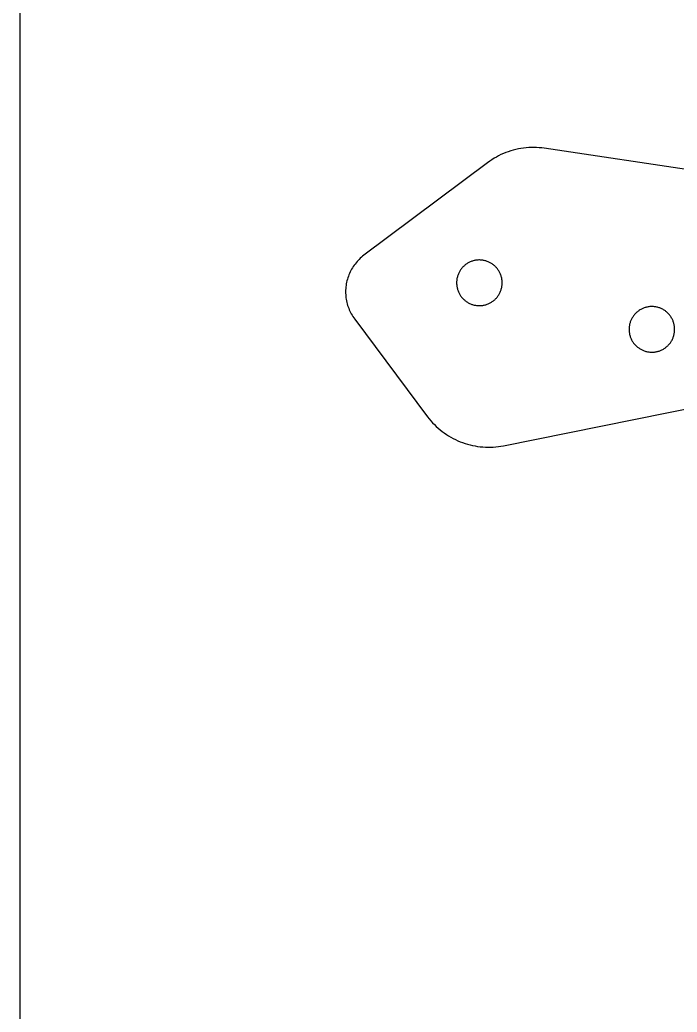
# Model space of a CAD drawing. Header units: millimetres. Extents: x 1015 to 1415, y -25 to 475.
# Drawn here: x 1015.4 to 1058.7, y 47.3 to 112.5 of the extents above; entities that cross this region are included whole.
import ezdxf

# ---------------------------------------------------------------- set-up
doc = ezdxf.new("R2010")
doc.units = ezdxf.units.MM
doc.header["$MEASUREMENT"] = 0
doc.layers.add('corte', color=1, linetype='Continuous', true_color=0xff0000)
doc.layers.add('Default', color=18, linetype='Continuous', true_color=0x000000)

msp = doc.modelspace()

# ---------------------------------------------------------------- linework, layer by layer
at = {"layer": 'corte', "linetype": 'Continuous', "lineweight": 25}
for p, q in [((1047.234, 103.728), (1047.077, 103.658)), ((1047.394, 103.792), (1047.234, 103.728)), ((1047.555, 103.851), (1047.394, 103.792)), ((1047.718, 103.905), (1047.555, 103.851)), ((1047.883, 103.952), (1047.718, 103.905)), ((1048.05, 103.995), (1047.883, 103.952)), ((1048.218, 104.031), (1048.05, 103.995)), ((1048.387, 104.061), (1048.218, 104.031)), ((1048.557, 104.086), (1048.387, 104.061)), ((1048.728, 104.105), (1048.557, 104.086)), ((1048.899, 104.118), (1048.728, 104.105)), ((1049.071, 104.125), (1048.899, 104.118)), ((1049.242, 104.126), (1049.071, 104.125)), ((1049.414, 104.121), (1049.242, 104.126)), ((1049.586, 104.111), (1049.414, 104.121)), ((1049.757, 104.094), (1049.586, 104.111)), ((1049.927, 104.072), (1049.757, 104.094)), ((1074.923, 100.35), (1049.927, 104.072)), ((1046.194, 103.129), (1038.057, 97.039)), ((1046.334, 103.23), (1046.194, 103.129)), ((1046.476, 103.326), (1046.334, 103.23)), ((1046.622, 103.416), (1046.476, 103.326)), ((1046.771, 103.502), (1046.622, 103.416)), ((1046.923, 103.583), (1046.771, 103.502)), ((1047.077, 103.658), (1046.923, 103.583)), ((1037.606, 96.623), (1037.54, 96.545)), ((1037.675, 96.698), (1037.606, 96.623)), ((1037.747, 96.771), (1037.675, 96.698)), ((1037.821, 96.842), (1037.747, 96.771)), ((1037.897, 96.91), (1037.821, 96.842)), ((1037.976, 96.976), (1037.897, 96.91)), ((1038.057, 97.039), (1037.976, 96.976)), ((1044.966, 96.563), (1044.92, 96.539)), ((1045.012, 96.586), (1044.966, 96.563)), ((1045.06, 96.608), (1045.012, 96.586)), ((1045.108, 96.628), (1045.06, 96.608)), ((1045.157, 96.646), (1045.108, 96.628)), ((1045.206, 96.662), (1045.157, 96.646)), ((1045.256, 96.677), (1045.206, 96.662)), ((1045.307, 96.69), (1045.256, 96.677)), ((1045.357, 96.701), (1045.307, 96.69)), ((1045.409, 96.711), (1045.357, 96.701)), ((1045.46, 96.718), (1045.409, 96.711)), ((1045.512, 96.724), (1045.46, 96.718)), ((1045.564, 96.728), (1045.512, 96.724)), ((1045.616, 96.731), (1045.564, 96.728)), ((1045.668, 96.731), (1045.616, 96.731)), ((1045.72, 96.73), (1045.668, 96.731)), ((1045.772, 96.727), (1045.72, 96.73)), ((1045.824, 96.722), (1045.772, 96.727)), ((1045.875, 96.715), (1045.824, 96.722)), ((1045.927, 96.706), (1045.875, 96.715)), ((1045.978, 96.696), (1045.927, 96.706)), ((1046.028, 96.684), (1045.978, 96.696)), ((1046.079, 96.67), (1046.028, 96.684)), ((1046.128, 96.655), (1046.079, 96.67)), ((1046.177, 96.637), (1046.128, 96.655)), ((1046.226, 96.618), (1046.177, 96.637)), ((1046.274, 96.598), (1046.226, 96.618)), ((1046.321, 96.576), (1046.274, 96.598)), ((1046.367, 96.552), (1046.321, 96.576)), ((1046.412, 96.526), (1046.367, 96.552)), ((1037.154, 95.942), (1037.111, 95.849)), ((1037.2, 96.034), (1037.154, 95.942)), ((1037.249, 96.123), (1037.2, 96.034)), ((1037.301, 96.212), (1037.249, 96.123)), ((1037.357, 96.298), (1037.301, 96.212)), ((1037.415, 96.382), (1037.357, 96.298)), ((1037.476, 96.464), (1037.415, 96.382)), ((1037.54, 96.545), (1037.476, 96.464)), ((1044.317, 95.908), (1044.294, 95.861)), ((1044.341, 95.954), (1044.317, 95.908)), ((1044.367, 95.999), (1044.341, 95.954)), ((1044.394, 96.044), (1044.367, 95.999)), ((1044.423, 96.087), (1044.394, 96.044)), ((1044.454, 96.129), (1044.423, 96.087)), ((1044.486, 96.17), (1044.454, 96.129)), ((1044.519, 96.21), (1044.486, 96.17)), ((1044.554, 96.249), (1044.519, 96.21)), ((1044.59, 96.287), (1044.554, 96.249)), ((1044.627, 96.323), (1044.59, 96.287)), ((1044.666, 96.358), (1044.627, 96.323)), ((1044.705, 96.392), (1044.666, 96.358)), ((1044.746, 96.424), (1044.705, 96.392)), ((1044.788, 96.455), (1044.746, 96.424)), ((1044.831, 96.484), (1044.788, 96.455)), ((1044.875, 96.512), (1044.831, 96.484)), ((1044.92, 96.539), (1044.875, 96.512)), ((1046.457, 96.499), (1046.412, 96.526)), ((1046.5, 96.47), (1046.457, 96.499)), ((1046.543, 96.44), (1046.5, 96.47)), ((1046.584, 96.409), (1046.543, 96.44)), ((1046.625, 96.376), (1046.584, 96.409)), ((1046.664, 96.342), (1046.625, 96.376)), ((1046.702, 96.306), (1046.664, 96.342)), ((1046.738, 96.269), (1046.702, 96.306)), ((1046.774, 96.231), (1046.738, 96.269)), ((1046.808, 96.191), (1046.774, 96.231)), ((1046.84, 96.151), (1046.808, 96.191)), ((1046.872, 96.109), (1046.84, 96.151)), ((1046.901, 96.066), (1046.872, 96.109)), ((1046.93, 96.023), (1046.901, 96.066)), ((1046.956, 95.978), (1046.93, 96.023)), ((1046.981, 95.932), (1046.956, 95.978)), ((1047.005, 95.886), (1046.981, 95.932)), ((1036.921, 95.266), (1036.902, 95.165)), ((1036.945, 95.365), (1036.921, 95.266)), ((1036.971, 95.464), (1036.945, 95.365)), ((1037.001, 95.562), (1036.971, 95.464)), ((1037.034, 95.659), (1037.001, 95.562)), ((1037.071, 95.755), (1037.034, 95.659)), ((1037.111, 95.849), (1037.071, 95.755)), ((1044.157, 95.309), (1044.156, 95.257)), ((1044.156, 95.257), (1044.156, 95.205)), ((1044.161, 95.361), (1044.157, 95.309)), ((1044.166, 95.412), (1044.161, 95.361)), ((1044.173, 95.464), (1044.166, 95.412)), ((1044.182, 95.515), (1044.173, 95.464)), ((1044.193, 95.566), (1044.182, 95.515)), ((1044.206, 95.617), (1044.193, 95.566)), ((1044.22, 95.667), (1044.206, 95.617)), ((1044.236, 95.716), (1044.22, 95.667)), ((1044.254, 95.765), (1044.236, 95.716)), ((1044.273, 95.814), (1044.254, 95.765)), ((1044.294, 95.861), (1044.273, 95.814)), ((1047.027, 95.839), (1047.005, 95.886)), ((1047.047, 95.791), (1047.027, 95.839)), ((1047.066, 95.742), (1047.047, 95.791)), ((1047.083, 95.693), (1047.066, 95.742)), ((1047.098, 95.643), (1047.083, 95.693)), ((1047.111, 95.593), (1047.098, 95.643)), ((1047.123, 95.542), (1047.111, 95.593)), ((1047.133, 95.491), (1047.123, 95.542)), ((1047.141, 95.439), (1047.133, 95.491)), ((1047.147, 95.388), (1047.141, 95.439)), ((1047.152, 95.336), (1047.147, 95.388)), ((1047.154, 95.284), (1047.152, 95.336)), ((1047.155, 95.232), (1047.154, 95.284)), ((1036.857, 94.758), (1036.855, 94.656)), ((1036.855, 94.656), (1036.856, 94.553)), ((1036.863, 94.86), (1036.857, 94.758)), ((1036.872, 94.962), (1036.863, 94.86)), ((1036.885, 95.064), (1036.872, 94.962)), ((1036.902, 95.165), (1036.885, 95.064)), ((1044.156, 95.205), (1044.157, 95.153)), ((1044.157, 95.153), (1044.161, 95.101)), ((1044.161, 95.101), (1044.166, 95.049)), ((1044.166, 95.049), (1044.174, 94.997)), ((1044.174, 94.997), (1044.183, 94.946)), ((1044.183, 94.946), (1044.193, 94.895)), ((1044.193, 94.895), (1044.206, 94.845)), ((1044.206, 94.845), (1044.22, 94.795)), ((1044.22, 94.795), (1044.236, 94.745)), ((1044.236, 94.745), (1044.254, 94.696)), ((1044.254, 94.696), (1044.273, 94.648)), ((1044.273, 94.648), (1044.295, 94.6)), ((1044.295, 94.6), (1044.317, 94.553)), ((1047.005, 94.577), (1047.027, 94.625)), ((1047.027, 94.625), (1047.047, 94.673)), ((1047.047, 94.673), (1047.066, 94.721)), ((1047.066, 94.721), (1047.083, 94.771)), ((1047.083, 94.771), (1047.098, 94.82)), ((1047.098, 94.82), (1047.111, 94.871)), ((1047.111, 94.871), (1047.123, 94.922)), ((1047.123, 94.922), (1047.133, 94.973)), ((1047.133, 94.973), (1047.141, 95.024)), ((1047.141, 95.024), (1047.147, 95.076)), ((1047.147, 95.076), (1047.152, 95.128)), ((1047.152, 95.128), (1047.154, 95.18)), ((1047.154, 95.18), (1047.155, 95.232)), ((1036.856, 94.553), (1036.86, 94.451)), ((1036.86, 94.451), (1036.869, 94.349)), ((1036.869, 94.349), (1036.88, 94.247)), ((1036.88, 94.247), (1036.895, 94.146)), ((1036.895, 94.146), (1036.914, 94.045)), ((1036.914, 94.045), (1036.936, 93.945)), ((1036.936, 93.945), (1036.961, 93.846)), ((1044.317, 94.553), (1044.342, 94.507)), ((1044.342, 94.507), (1044.368, 94.462)), ((1044.368, 94.462), (1044.395, 94.418)), ((1044.395, 94.418), (1044.424, 94.375)), ((1044.424, 94.375), (1044.454, 94.332)), ((1044.454, 94.332), (1044.486, 94.291)), ((1044.486, 94.291), (1044.52, 94.251)), ((1044.52, 94.251), (1044.554, 94.212)), ((1044.554, 94.212), (1044.59, 94.175)), ((1044.59, 94.175), (1044.628, 94.138)), ((1044.628, 94.138), (1044.666, 94.103)), ((1044.666, 94.103), (1044.706, 94.07)), ((1044.706, 94.07), (1044.747, 94.038)), ((1044.747, 94.038), (1044.789, 94.007)), ((1044.789, 94.007), (1044.832, 93.977)), ((1044.832, 93.977), (1044.876, 93.95)), ((1044.876, 93.95), (1044.921, 93.923)), ((1046.413, 93.937), (1046.458, 93.964)), ((1046.458, 93.964), (1046.501, 93.992)), ((1046.501, 93.992), (1046.544, 94.023)), ((1046.544, 94.023), (1046.585, 94.054)), ((1046.585, 94.054), (1046.625, 94.087)), ((1046.625, 94.087), (1046.665, 94.121)), ((1046.665, 94.121), (1046.702, 94.157)), ((1046.702, 94.157), (1046.739, 94.194)), ((1046.739, 94.194), (1046.774, 94.232)), ((1046.774, 94.232), (1046.808, 94.272)), ((1046.808, 94.272), (1046.841, 94.312)), ((1046.841, 94.312), (1046.872, 94.354)), ((1046.872, 94.354), (1046.902, 94.397)), ((1046.902, 94.397), (1046.93, 94.441)), ((1046.93, 94.441), (1046.957, 94.485)), ((1046.957, 94.485), (1046.982, 94.531)), ((1046.982, 94.531), (1047.005, 94.577)), ((1036.961, 93.846), (1036.99, 93.747)), ((1036.99, 93.747), (1037.022, 93.65)), ((1037.022, 93.65), (1037.057, 93.554)), ((1037.057, 93.554), (1037.096, 93.459)), ((1037.096, 93.459), (1037.137, 93.365)), ((1037.137, 93.365), (1037.182, 93.273)), ((1044.921, 93.923), (1044.967, 93.899)), ((1044.967, 93.899), (1045.013, 93.876)), ((1045.013, 93.876), (1045.061, 93.854)), ((1045.061, 93.854), (1045.109, 93.834)), ((1045.109, 93.834), (1045.158, 93.816)), ((1045.158, 93.816), (1045.207, 93.8)), ((1045.207, 93.8), (1045.257, 93.785)), ((1045.257, 93.785), (1045.308, 93.772)), ((1045.308, 93.772), (1045.358, 93.761)), ((1045.358, 93.761), (1045.41, 93.751)), ((1045.41, 93.751), (1045.461, 93.744)), ((1045.461, 93.744), (1045.513, 93.738)), ((1045.513, 93.738), (1045.565, 93.734)), ((1045.565, 93.734), (1045.617, 93.732)), ((1045.617, 93.732), (1045.669, 93.731)), ((1045.669, 93.731), (1045.721, 93.733)), ((1045.721, 93.733), (1045.773, 93.736)), ((1045.773, 93.736), (1045.825, 93.741)), ((1045.825, 93.741), (1045.876, 93.748)), ((1045.876, 93.748), (1045.928, 93.756)), ((1045.928, 93.756), (1045.979, 93.766)), ((1045.979, 93.766), (1046.029, 93.779)), ((1046.029, 93.779), (1046.08, 93.792)), ((1046.08, 93.792), (1046.129, 93.808)), ((1046.129, 93.808), (1046.178, 93.825)), ((1046.178, 93.825), (1046.227, 93.844)), ((1046.227, 93.844), (1046.275, 93.865)), ((1046.275, 93.865), (1046.322, 93.887)), ((1046.322, 93.887), (1046.368, 93.911)), ((1046.368, 93.911), (1046.413, 93.937)), ((1056.013, 93.297), (1055.974, 93.262)), ((1056.052, 93.331), (1056.013, 93.297)), ((1056.093, 93.363), (1056.052, 93.331)), ((1056.135, 93.394), (1056.093, 93.363)), ((1056.178, 93.423), (1056.135, 93.394)), ((1056.222, 93.451), (1056.178, 93.423)), ((1056.267, 93.478), (1056.222, 93.451)), ((1056.313, 93.502), (1056.267, 93.478)), ((1056.359, 93.525), (1056.313, 93.502)), ((1056.407, 93.547), (1056.359, 93.525)), ((1056.455, 93.567), (1056.407, 93.547)), ((1056.504, 93.585), (1056.455, 93.567)), ((1056.553, 93.601), (1056.504, 93.585)), ((1056.603, 93.616), (1056.553, 93.601)), ((1056.654, 93.629), (1056.603, 93.616)), ((1056.704, 93.64), (1056.654, 93.629)), ((1056.756, 93.65), (1056.704, 93.64)), ((1056.807, 93.657), (1056.756, 93.65)), ((1056.859, 93.663), (1056.807, 93.657)), ((1056.911, 93.667), (1056.859, 93.663)), ((1056.963, 93.67), (1056.911, 93.667)), ((1057.015, 93.67), (1056.963, 93.67)), ((1057.067, 93.669), (1057.015, 93.67)), ((1057.119, 93.666), (1057.067, 93.669)), ((1057.171, 93.661), (1057.119, 93.666)), ((1057.222, 93.654), (1057.171, 93.661)), ((1057.274, 93.645), (1057.222, 93.654)), ((1057.325, 93.635), (1057.274, 93.645)), ((1057.375, 93.623), (1057.325, 93.635)), ((1057.426, 93.609), (1057.375, 93.623)), ((1057.475, 93.594), (1057.426, 93.609)), ((1057.524, 93.576), (1057.475, 93.594)), ((1057.573, 93.557), (1057.524, 93.576)), ((1057.621, 93.537), (1057.573, 93.557)), ((1057.668, 93.515), (1057.621, 93.537)), ((1057.714, 93.491), (1057.668, 93.515)), ((1057.759, 93.465), (1057.714, 93.491)), ((1057.804, 93.438), (1057.759, 93.465)), ((1057.847, 93.41), (1057.804, 93.438)), ((1057.89, 93.379), (1057.847, 93.41)), ((1057.931, 93.348), (1057.89, 93.379)), ((1057.972, 93.315), (1057.931, 93.348)), ((1058.011, 93.281), (1057.972, 93.315)), ((1037.182, 93.273), (1037.231, 93.183)), ((1037.231, 93.183), (1037.282, 93.094)), ((1037.282, 93.094), (1037.336, 93.007)), ((1037.336, 93.007), (1037.393, 92.922)), ((1037.393, 92.922), (1037.453, 92.839)), ((1037.453, 92.839), (1042.25, 86.43)), ((1055.583, 92.656), (1055.567, 92.606)), ((1055.601, 92.704), (1055.583, 92.656)), ((1055.62, 92.753), (1055.601, 92.704)), ((1055.641, 92.8), (1055.62, 92.753)), ((1055.664, 92.847), (1055.641, 92.8)), ((1055.688, 92.893), (1055.664, 92.847)), ((1055.714, 92.939), (1055.688, 92.893)), ((1055.741, 92.983), (1055.714, 92.939)), ((1055.77, 93.026), (1055.741, 92.983)), ((1055.801, 93.068), (1055.77, 93.026)), ((1055.833, 93.109), (1055.801, 93.068)), ((1055.866, 93.149), (1055.833, 93.109)), ((1055.901, 93.188), (1055.866, 93.149)), ((1055.937, 93.226), (1055.901, 93.188)), ((1055.974, 93.262), (1055.937, 93.226)), ((1058.049, 93.245), (1058.011, 93.281)), ((1058.085, 93.208), (1058.049, 93.245)), ((1058.121, 93.17), (1058.085, 93.208)), ((1058.155, 93.13), (1058.121, 93.17)), ((1058.187, 93.09), (1058.155, 93.13)), ((1058.219, 93.048), (1058.187, 93.09)), ((1058.248, 93.005), (1058.219, 93.048)), ((1058.277, 92.962), (1058.248, 93.005)), ((1058.303, 92.917), (1058.277, 92.962)), ((1058.328, 92.871), (1058.303, 92.917)), ((1058.352, 92.825), (1058.328, 92.871)), ((1058.374, 92.778), (1058.352, 92.825)), ((1058.394, 92.73), (1058.374, 92.778)), ((1058.413, 92.681), (1058.394, 92.73)), ((1058.43, 92.632), (1058.413, 92.681)), ((1055.504, 92.248), (1055.503, 92.196)), ((1055.503, 92.196), (1055.503, 92.144)), ((1055.503, 92.144), (1055.504, 92.092)), ((1055.508, 92.3), (1055.504, 92.248)), ((1055.504, 92.092), (1055.508, 92.04)), ((1055.513, 92.352), (1055.508, 92.3)), ((1055.508, 92.04), (1055.513, 91.988)), ((1055.521, 92.403), (1055.513, 92.352)), ((1055.513, 91.988), (1055.521, 91.936)), ((1055.53, 92.454), (1055.521, 92.403)), ((1055.54, 92.505), (1055.53, 92.454)), ((1055.553, 92.556), (1055.54, 92.505)), ((1055.567, 92.606), (1055.553, 92.556)), ((1058.445, 92.582), (1058.43, 92.632)), ((1058.458, 92.532), (1058.445, 92.582)), ((1058.47, 92.481), (1058.458, 92.532)), ((1058.48, 92.43), (1058.47, 92.481)), ((1058.488, 92.378), (1058.48, 92.43)), ((1058.494, 92.327), (1058.488, 92.378)), ((1058.488, 91.963), (1058.494, 92.015)), ((1058.499, 92.275), (1058.494, 92.327)), ((1058.494, 92.015), (1058.499, 92.067)), ((1058.501, 92.223), (1058.499, 92.275)), ((1058.499, 92.067), (1058.501, 92.119)), ((1058.502, 92.171), (1058.501, 92.223)), ((1058.501, 92.119), (1058.502, 92.171)), ((1055.521, 91.936), (1055.53, 91.885)), ((1055.53, 91.885), (1055.54, 91.834)), ((1055.54, 91.834), (1055.553, 91.784)), ((1055.553, 91.784), (1055.567, 91.734)), ((1055.567, 91.734), (1055.583, 91.684)), ((1055.583, 91.684), (1055.601, 91.635)), ((1055.601, 91.635), (1055.62, 91.587)), ((1055.62, 91.587), (1055.642, 91.539)), ((1055.642, 91.539), (1055.664, 91.492)), ((1055.664, 91.492), (1055.689, 91.446)), ((1055.689, 91.446), (1055.715, 91.401)), ((1055.715, 91.401), (1055.742, 91.357)), ((1055.742, 91.357), (1055.771, 91.314)), ((1058.219, 91.293), (1058.249, 91.336)), ((1058.249, 91.336), (1058.277, 91.38)), ((1058.277, 91.38), (1058.304, 91.424)), ((1058.304, 91.424), (1058.329, 91.47)), ((1058.329, 91.47), (1058.352, 91.516)), ((1058.352, 91.516), (1058.374, 91.564)), ((1058.374, 91.564), (1058.395, 91.612)), ((1058.395, 91.612), (1058.413, 91.66)), ((1058.413, 91.66), (1058.43, 91.71)), ((1058.43, 91.71), (1058.445, 91.759)), ((1058.445, 91.759), (1058.458, 91.81)), ((1058.458, 91.81), (1058.47, 91.861)), ((1058.47, 91.861), (1058.48, 91.912)), ((1058.48, 91.912), (1058.488, 91.963)), ((1055.771, 91.314), (1055.801, 91.271)), ((1055.801, 91.271), (1055.833, 91.23)), ((1055.833, 91.23), (1055.867, 91.19)), ((1055.867, 91.19), (1055.901, 91.151)), ((1055.901, 91.151), (1055.937, 91.114)), ((1055.937, 91.114), (1055.975, 91.077)), ((1055.975, 91.077), (1056.013, 91.042)), ((1056.013, 91.042), (1056.053, 91.009)), ((1056.053, 91.009), (1056.094, 90.977)), ((1056.094, 90.977), (1056.136, 90.946)), ((1056.136, 90.946), (1056.179, 90.916)), ((1056.179, 90.916), (1056.223, 90.889)), ((1056.223, 90.889), (1056.268, 90.862)), ((1056.268, 90.862), (1056.314, 90.838)), ((1056.314, 90.838), (1056.36, 90.815)), ((1056.36, 90.815), (1056.408, 90.793)), ((1056.408, 90.793), (1056.456, 90.773)), ((1056.456, 90.773), (1056.505, 90.755)), ((1056.505, 90.755), (1056.554, 90.739)), ((1056.554, 90.739), (1056.604, 90.724)), ((1056.604, 90.724), (1056.655, 90.711)), ((1056.655, 90.711), (1056.705, 90.7)), ((1056.705, 90.7), (1056.757, 90.69)), ((1056.757, 90.69), (1056.808, 90.683)), ((1056.808, 90.683), (1056.86, 90.677)), ((1057.12, 90.675), (1057.172, 90.68)), ((1057.172, 90.68), (1057.223, 90.687)), ((1057.223, 90.687), (1057.275, 90.695)), ((1057.275, 90.695), (1057.326, 90.705)), ((1057.326, 90.705), (1057.376, 90.718)), ((1057.376, 90.718), (1057.427, 90.731)), ((1057.427, 90.731), (1057.476, 90.747)), ((1057.476, 90.747), (1057.525, 90.764)), ((1057.525, 90.764), (1057.574, 90.783)), ((1057.574, 90.783), (1057.622, 90.804)), ((1057.622, 90.804), (1057.669, 90.826)), ((1057.669, 90.826), (1057.715, 90.85)), ((1057.715, 90.85), (1057.76, 90.876)), ((1057.76, 90.876), (1057.805, 90.903)), ((1057.805, 90.903), (1057.848, 90.931)), ((1057.848, 90.931), (1057.891, 90.962)), ((1057.891, 90.962), (1057.932, 90.993)), ((1057.932, 90.993), (1057.972, 91.026)), ((1057.972, 91.026), (1058.012, 91.06)), ((1058.012, 91.06), (1058.049, 91.096)), ((1058.049, 91.096), (1058.086, 91.133)), ((1058.086, 91.133), (1058.121, 91.171)), ((1058.121, 91.171), (1058.155, 91.211)), ((1058.155, 91.211), (1058.188, 91.251)), ((1058.188, 91.251), (1058.219, 91.293)), ((1047.239, 84.524), (1074.679, 90.044)), ((1056.86, 90.677), (1056.912, 90.673)), ((1056.912, 90.673), (1056.964, 90.671)), ((1056.964, 90.671), (1057.016, 90.67)), ((1057.016, 90.67), (1057.068, 90.672)), ((1057.068, 90.672), (1057.12, 90.675)), ((1042.25, 86.43), (1042.355, 86.295)), ((1042.355, 86.295), (1042.464, 86.164)), ((1042.464, 86.164), (1042.578, 86.036)), ((1042.578, 86.036), (1042.696, 85.913)), ((1042.696, 85.913), (1042.818, 85.793)), ((1042.818, 85.793), (1042.944, 85.678)), ((1042.944, 85.678), (1043.073, 85.567)), ((1043.073, 85.567), (1043.207, 85.461)), ((1043.207, 85.461), (1043.344, 85.359)), ((1043.344, 85.359), (1043.485, 85.262)), ((1043.485, 85.262), (1043.628, 85.17)), ((1043.628, 85.17), (1043.775, 85.083)), ((1043.775, 85.083), (1043.925, 85.001)), ((1043.925, 85.001), (1044.077, 84.924)), ((1044.077, 84.924), (1044.232, 84.852)), ((1044.232, 84.852), (1044.39, 84.786)), ((1044.39, 84.786), (1044.549, 84.725)), ((1044.549, 84.725), (1044.711, 84.67)), ((1044.711, 84.67), (1044.874, 84.62)), ((1044.874, 84.62), (1045.039, 84.576)), ((1045.039, 84.576), (1045.205, 84.537)), ((1045.205, 84.537), (1045.373, 84.504)), ((1045.373, 84.504), (1045.541, 84.477)), ((1045.541, 84.477), (1045.71, 84.455)), ((1045.71, 84.455), (1045.88, 84.44)), ((1045.88, 84.44), (1046.051, 84.43)), ((1046.051, 84.43), (1046.222, 84.426)), ((1046.222, 84.426), (1046.392, 84.428)), ((1046.392, 84.428), (1046.563, 84.435)), ((1046.563, 84.435), (1046.733, 84.449)), ((1046.733, 84.449), (1046.903, 84.468)), ((1046.903, 84.468), (1047.071, 84.493)), ((1047.071, 84.493), (1047.239, 84.524))]:
    msp.add_line(p, q, dxfattribs=at)
at = {"layer": 'Default'}
msp.add_line((1015.423, 474.805), (1015.423, -25.195), dxfattribs=at)

doc.saveas('drawing.dxf')
